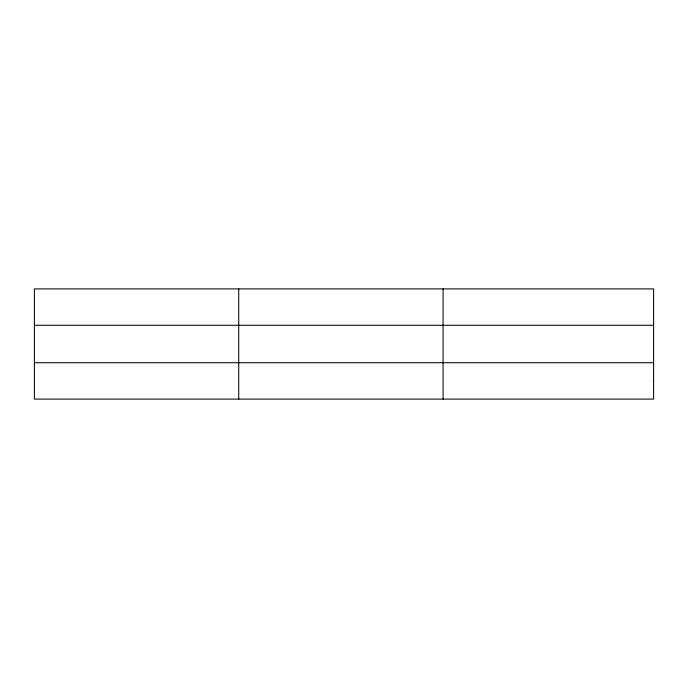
<?xml version="1.0" encoding="UTF-8"?>
<svg xmlns="http://www.w3.org/2000/svg" width="688" height="688" viewBox="0 0 688 688"><rect width="100%" height="100%" fill="white"/><g stroke="black" fill="none" stroke-linecap="round" stroke-linejoin="round"><path stroke-width="1.03" d="M238.736 288.9L238.736 399.1M443.072 288.9L443.072 399.1M34.4 325.269L653.6 325.269M34.4 362.731L653.6 362.731M653.6 380.92L653.6 399.1L34.4 399.1L34.4 288.9L653.6 288.9L653.6 380.92"/></g></svg>
